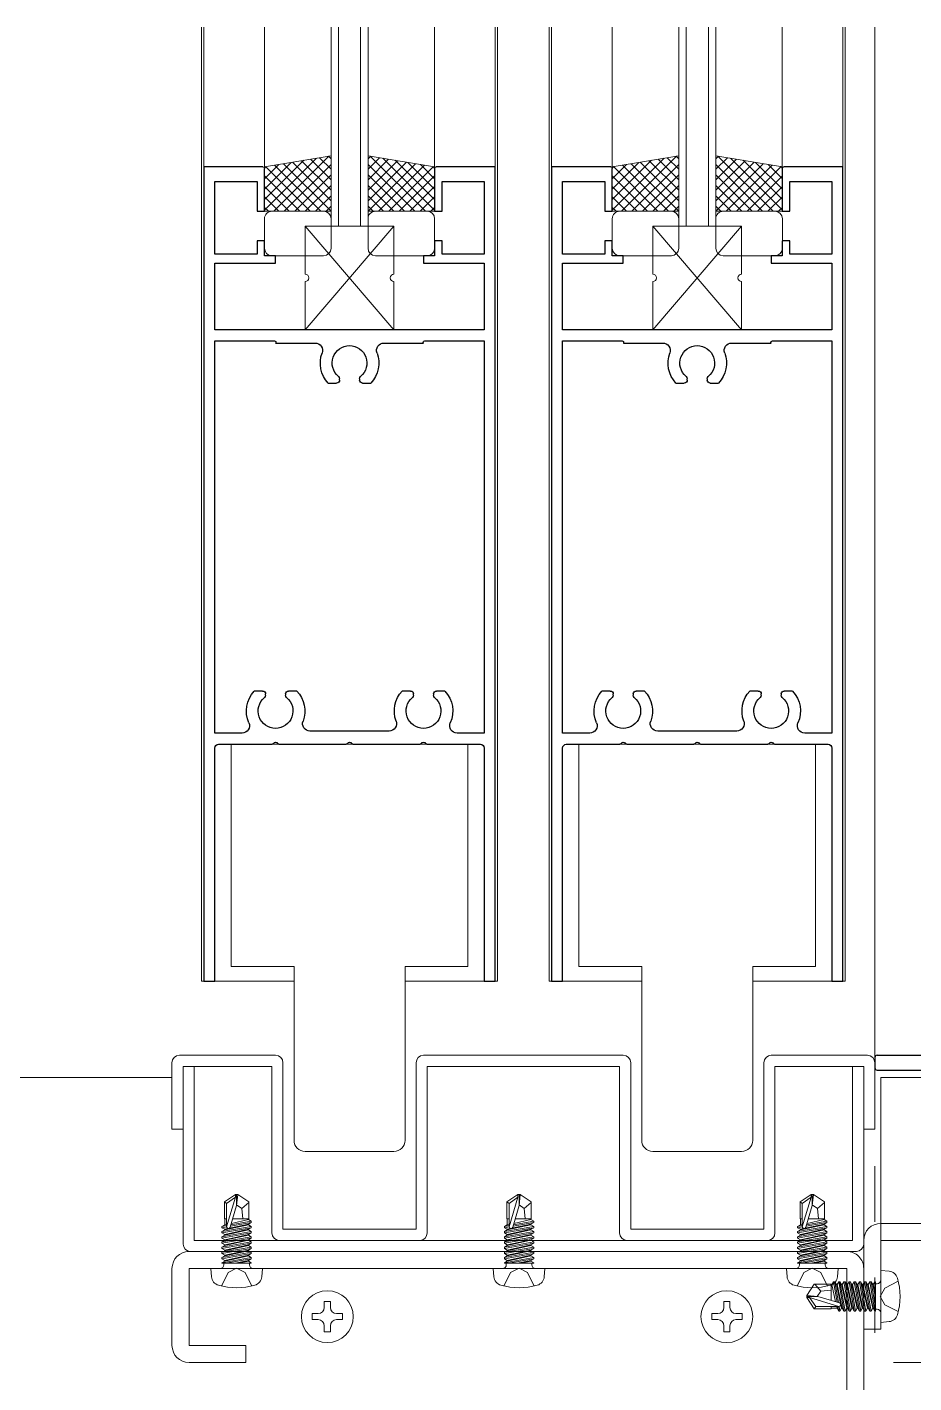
# Model space of a CAD drawing. Units: millimetres at full size, sheet at 1:50. Extents: x -17704 to 55037, y -1981 to 18549.
# Drawn here: x 2757 to 3236, y 1319 to 2052 of the extents above; entities that cross this region are included whole.
import ezdxf

# ---------------------------------------------------------------- set-up
doc = ezdxf.new("R2010")
doc.units = ezdxf.units.MM
doc.header["$LTSCALE"] = 50
doc.linetypes.add('USER4', pattern=[1.2, 0.6, -0.6])
doc.layers.add('0-0_0', color=7, linetype='Continuous')
doc.layers.add('F-0', color=7, linetype='Continuous', lineweight=18)

# ---------------------------------------------------------------- blocks, each defined once
blk = doc.blocks.new('2(2)')
at = {"layer": '0-0_0'}
for p, q in [((150.5, 862), (97.1, 862)), ((296.9, 862), (243.5, 862)), ((179.5, 808), (168.2, 808)), ((183.5, 813.8), (183.5, 812)), ((210.5, 812), (210.5, 813.8)), ((225.8, 808), (214.5, 808)), ((68.2, 392), (79.5, 392)), ((83.5, 388), (83.5, 386.2)), ((110.5, 386.2), (110.5, 388)), ((114.5, 392), (125.8, 392)), ((268.2, 392), (279.5, 392)), ((283.5, 388), (283.5, 386.2)), ((310.5, 386.2), (310.5, 388)), ((314.5, 392), (325.8, 392)), ((143.5, 338), (250.5, 338)), ((92.4, 320), (20, 320)), ((192.4, 320), (101.6, 320)), ((292.4, 320), (201.6, 320)), ((374, 320), (301.6, 320))]:
    blk.add_line(p, q, dxfattribs=at)
for points in [[(15, 315), (15, 0), (0, 0), (0, 1100), (80, 1100)], [(314, 1100), (394, 1100), (394, 0), (379, 0), (379, 315)], [(82, 1098), (82, 1040), (72, 1040), (72, 1080), (15, 1080), (15, 982), (72, 982), (72, 1000), (82, 1000), (82, 980), (97, 980), (97, 970), (15, 970), (15, 880), (379, 880), (379, 970), (297, 970), (297, 980), (312, 980), (312, 1000), (322, 1000), (322, 982)], [(322, 982), (379, 982), (379, 1080), (322, 1080), (322, 1040), (312, 1040), (312, 1098)], [(95.4, 865), (15, 865), (15, 335), (51.7, 335)], [(342.3, 335), (379, 335), (379, 865), (298.6, 865)]]:
    blk.add_lwpolyline(points, dxfattribs=at)
for centre, radius, start, end in [((80, 1098), 2, 360, 90), ((314, 1098), 2, 90, 180), ((95.4, 863), 2, 330, 90), ((150.5, 852), 10, 339.9137, 90), ((243.5, 852), 10, 90, 200.0863), ((298.6, 863), 2, 90, 210), ((197, 835), 39.5, 159.9137, 223.1212), ((197, 835), 23.5, 309.5212, 230.4788), ((197, 835), 39.5, 316.8788, 20.0862), ((179.5, 812), 4, 270, 0), ((179.5, 813.8), 4, 360, 50.4788), ((214.5, 813.8), 4, 129.5212, 180), ((214.5, 812), 4, 180, 270), ((97, 365), 39.5, 136.8788, 203.831), ((79.5, 388), 4, 360, 90), ((79.5, 386.2), 4, 309.5212, 360), ((114.5, 388), 4, 90, 180), ((114.5, 386.2), 4, 180, 230.4788), ((97, 365), 39.5, 339.9137, 43.1212), ((297, 365), 39.5, 136.8788, 200.0863), ((279.5, 388), 4, 0, 90), ((279.5, 386.2), 4, 309.5212, 360), ((314.5, 388), 4, 90, 180), ((314.5, 386.2), 4, 180, 230.4788), ((297, 365), 39.5, 336.169, 43.1212), ((97, 365), 23.5, 129.5212, 50.4788), ((297, 365), 23.5, 129.5212, 50.4788), ((51.7, 345), 10, 270, 23.831), ((143.5, 348), 10, 159.9137, 270), ((250.5, 348), 10, 270, 20.0862), ((342.3, 345), 10, 156.169, 270), ((20, 315), 5, 90, 180), ((92.4, 322), 2, 270, 336.4218), ((97, 320), 3, 23.5782, 156.4218), ((101.6, 322), 2, 203.5782, 270), ((192.4, 322), 2, 270, 336.4218), ((197, 320), 3, 23.5782, 156.4218), ((201.6, 322), 2, 203.5782, 270), ((292.4, 322), 2, 270, 336.4218), ((297, 320), 3, 23.5782, 156.4218), ((301.6, 322), 2, 203.5782, 270), ((374, 315), 5, 360, 90)]:
    blk.add_arc(centre, radius, start, end, dxfattribs=at)
blk = doc.blocks.new('K')
at = {"layer": '0-0_0'}
for p, q in [((3, 0), (147, 0)), ((0, -147), (0, -3)), ((150, -3), (150, -17)), ((20, -147), (20, -23)), ((147, -20), (23, -20)), ((3, -150), (17, -150))]:
    blk.add_line(p, q, dxfattribs=at)
for centre, start, end in [((3, -3), 90, 180), ((147, -3), 0, 90), ((147, -17), 270, 0), ((23, -23), 90, 180), ((3, -147), 180, 270), ((17, -147), 270, 0)]:
    blk.add_arc(centre, 3, start, end, dxfattribs=at)

msp = doc.modelspace()

# ---------------------------------------------------------------- linework, layer by layer
at = {"layer": 'F-0'}
for p, q in [((2851.12, 1536.13), (2851.12, 2051.63)), ((2852.32, 1974.93), (2852.32, 2051.63)), ((2885.12, 1976.13), (2885.12, 2051.63)), ((2921.12, 1944.13), (2921.12, 2051.63)), ((2925.12, 1944.13), (2925.12, 2051.63)), ((2937.12, 1944.13), (2937.12, 2051.63)), ((2941.12, 1944.13), (2941.12, 2051.63)), ((2977.12, 2051.63), (2977.12, 1976.13)), ((3009.92, 1974.93), (3009.92, 2051.63)), ((3011.12, 1536.13), (3011.12, 2051.63)), ((3039.1, 1536.13), (3039.1, 2051.63)), ((3040.3, 2051.63), (3040.3, 1974.93)), ((3073.1, 1976.13), (3073.1, 2051.63)), ((3109.12, 1944.13), (3109.12, 2051.63)), ((3113.12, 1944.13), (3113.12, 2051.63)), ((3125.12, 1944.13), (3125.12, 2051.63)), ((3129.12, 1944.13), (3129.12, 2051.63)), ((3165.1, 2051.63), (3165.1, 1976.13)), ((3197.9, 2051.63), (3197.9, 2016.6)), ((3197.9, 2051.63), (3197.9, 1974.93)), ((3199.1, 1536.13), (3199.1, 2051.63)), ((3199.1, 2016.6), (3199.1, 2051.63)), ((3215.12, 1496.13), (3215.12, 2051.63)), ((2885.12, 1976.13), (2921.12, 1982.13)), ((2885.12, 1952.76), (2913.17, 1980.8)), ((2885.12, 1958.41), (2906.38, 1979.67)), ((2885.12, 1964.07), (2899.59, 1978.54)), ((2890.15, 1952.13), (2919.96, 1981.93)), ((2921.12, 1952.19), (2895.46, 1977.85)), ((2921.12, 1957.84), (2900.31, 1978.66)), ((2921.12, 1963.5), (2905.15, 1979.47)), ((2921.12, 1969.16), (2910, 1980.28)), ((2921.12, 1974.81), (2914.85, 1981.08)), ((2921.12, 1980.47), (2919.7, 1981.89)), ((2977.12, 1976.13), (2941.12, 1982.13)), ((2941.12, 1980.47), (2942.54, 1981.89)), ((2941.12, 1974.81), (2947.39, 1981.08)), ((2941.12, 1969.16), (2952.24, 1980.28)), ((2941.12, 1963.5), (2957.09, 1979.47)), ((2941.12, 1957.84), (2961.94, 1978.66)), ((2941.12, 1952.19), (2966.79, 1977.85)), ((2972.09, 1952.13), (2942.29, 1981.93)), ((2977.12, 1952.76), (2949.07, 1980.8)), ((2977.12, 1958.41), (2955.86, 1979.67)), ((2977.12, 1964.07), (2962.65, 1978.54)), ((3073.12, 1976.13), (3109.12, 1982.13)), ((3073.12, 1952.76), (3101.17, 1980.8)), ((3073.12, 1958.41), (3094.38, 1979.67)), ((3073.12, 1964.07), (3087.59, 1978.54)), ((3078.15, 1952.13), (3107.96, 1981.93)), ((3109.12, 1952.19), (3083.46, 1977.85)), ((3109.12, 1957.84), (3088.31, 1978.66)), ((3109.12, 1963.5), (3093.15, 1979.47)), ((3109.12, 1969.16), (3098, 1980.28)), ((3109.12, 1974.81), (3102.85, 1981.08)), ((3109.12, 1980.47), (3107.7, 1981.89)), ((3165.12, 1976.13), (3129.12, 1982.13)), ((3129.12, 1980.47), (3130.54, 1981.89)), ((3129.12, 1974.81), (3135.39, 1981.08)), ((3129.12, 1969.16), (3140.24, 1980.28)), ((3129.12, 1963.5), (3145.09, 1979.47)), ((3129.12, 1957.84), (3149.94, 1978.66)), ((3129.12, 1952.19), (3154.79, 1977.85)), ((3160.09, 1952.13), (3130.29, 1981.93)), ((3165.12, 1952.76), (3137.07, 1980.8)), ((3165.12, 1958.41), (3143.86, 1979.67)), ((3165.12, 1964.07), (3150.65, 1978.54)), ((2885.12, 1969.73), (2892.8, 1977.41)), ((2885.12, 1975.38), (2886.02, 1976.28)), ((2904.21, 1952.13), (2885.12, 1971.22)), ((2909.87, 1952.13), (2885.76, 1976.24)), ((2915.52, 1952.13), (2890.61, 1977.04)), ((2895.81, 1952.13), (2921.12, 1977.44)), ((2901.46, 1952.13), (2921.12, 1971.79)), ((2966.43, 1952.13), (2941.12, 1977.44)), ((2960.78, 1952.13), (2941.12, 1971.79)), ((2946.72, 1952.13), (2971.63, 1977.04)), ((2952.38, 1952.13), (2976.48, 1976.24)), ((2958.03, 1952.13), (2977.12, 1971.22)), ((2977.12, 1969.73), (2969.44, 1977.41)), ((2977.12, 1975.38), (2976.23, 1976.28)), ((3073.12, 1969.73), (3080.8, 1977.41)), ((3073.12, 1975.38), (3074.02, 1976.28)), ((3092.21, 1952.13), (3073.12, 1971.22)), ((3097.87, 1952.13), (3073.76, 1976.24)), ((3103.52, 1952.13), (3078.61, 1977.04)), ((3083.81, 1952.13), (3109.12, 1977.44)), ((3089.46, 1952.13), (3109.12, 1971.79)), ((3154.43, 1952.13), (3129.12, 1977.44)), ((3148.78, 1952.13), (3129.12, 1971.79)), ((3134.72, 1952.13), (3159.63, 1977.04)), ((3140.38, 1952.13), (3164.48, 1976.24)), ((3146.03, 1952.13), (3165.12, 1971.22)), ((3165.12, 1969.73), (3157.44, 1977.41)), ((3165.12, 1975.38), (3164.23, 1976.28)), ((2898.55, 1952.13), (2885.12, 1965.56)), ((2907.12, 1952.13), (2921.12, 1966.13)), ((2955.12, 1952.13), (2941.12, 1966.13)), ((2963.69, 1952.13), (2977.12, 1965.56)), ((3086.55, 1952.13), (3073.12, 1965.56)), ((3095.12, 1952.13), (3109.12, 1966.13)), ((3143.12, 1952.13), (3129.12, 1966.13)), ((3151.69, 1952.13), (3165.12, 1965.56)), ((2892.9, 1952.13), (2885.12, 1959.9)), ((2912.78, 1952.13), (2921.12, 1960.47)), ((2949.46, 1952.13), (2941.12, 1960.47)), ((2969.35, 1952.13), (2977.12, 1959.9)), ((3080.9, 1952.13), (3073.12, 1959.9)), ((3100.78, 1952.13), (3109.12, 1960.47)), ((3137.46, 1952.13), (3129.12, 1960.47)), ((3157.35, 1952.13), (3165.12, 1959.9)), ((2887.24, 1952.13), (2885.12, 1954.25)), ((2889.12, 1952.13), (2917.12, 1952.13)), ((2918.43, 1952.13), (2921.12, 1954.81)), ((2943.81, 1952.13), (2941.12, 1954.81)), ((2973.12, 1952.13), (2945.12, 1952.13)), ((2975, 1952.13), (2977.12, 1954.25)), ((3075.24, 1952.13), (3073.12, 1954.25)), ((3077.12, 1952.13), (3105.12, 1952.13)), ((3106.43, 1952.13), (3109.12, 1954.81)), ((3131.81, 1952.13), (3129.12, 1954.81)), ((3161.12, 1952.13), (3133.12, 1952.13)), ((3163, 1952.13), (3165.12, 1954.25)), ((2885.12, 1932.13), (2885.12, 1948.13)), ((2907.12, 1944.13), (2955.12, 1888.13)), ((2955.12, 1944.13), (2907.12, 1888.13)), ((2921.12, 1948.13), (2921.12, 1932.13)), ((2921.12, 1944.13), (2941.12, 1944.13)), ((2941.12, 1948.13), (2941.12, 1932.13)), ((2977.12, 1932.13), (2977.12, 1948.13)), ((3073.12, 1932.13), (3073.12, 1948.13)), ((3095.1, 1944.13), (3143.1, 1888.13)), ((3143.1, 1944.13), (3095.1, 1888.13)), ((3109.12, 1948.13), (3109.12, 1932.13)), ((3109.12, 1944.13), (3129.12, 1944.13)), ((3129.12, 1948.13), (3129.12, 1932.13)), ((3165.12, 1932.13), (3165.12, 1948.13)), ((2917.12, 1928.13), (2889.12, 1928.13)), ((2945.12, 1928.13), (2973.12, 1928.13)), ((3105.12, 1928.13), (3077.12, 1928.13)), ((3133.12, 1928.13), (3161.12, 1928.13)), ((2955.12, 1914.13), (2955.12, 1888.13)), ((3143.1, 1914.13), (3143.1, 1888.13)), ((2867.12, 1544.13), (2867.12, 1664.13)), ((3055.1, 1544.13), (3055.1, 1664.13)), ((2961.12, 1450.13), (2961.12, 1544.13)), ((2961.12, 1544.13), (2995.12, 1544.13)), ((3149.1, 1450.13), (3149.1, 1544.13)), ((3149.1, 1544.13), (3183.1, 1544.13)), ((2901.12, 1536.13), (2851.12, 1536.13)), ((3011.12, 1536.13), (2961.12, 1536.13)), ((3089.1, 1536.13), (3039.1, 1536.13)), ((3199.1, 1536.13), (3149.1, 1536.13)), ((2891.12, 1496.13), (2839.12, 1496.13)), ((3079.12, 1496.13), (2971.12, 1496.13)), ((3211.12, 1496.13), (3159.12, 1496.13)), ((-296.65, 1484.13), (2835.12, 1484.13)), ((2955.12, 1444.13), (2907.12, 1444.13)), ((3143.1, 1444.13), (3095.1, 1444.13)), ((2863.47, 1416.88), (2869.47, 1420.93)), ((2864.67, 1416.11), (2869.47, 1419.48)), ((2870.07, 1414.9), (2866.63, 1403.3)), ((2869.47, 1420.93), (2870.67, 1420.93)), ((2869.47, 1419.48), (2869.47, 1420.93)), ((2870.07, 1414.9), (2870.07, 1420.93)), ((2870.07, 1414.9), (2870.67, 1420.93)), ((2876.67, 1416.88), (2870.67, 1420.93)), ((2872.87, 1413.33), (2876.67, 1416.58)), ((2876.67, 1407.73), (2876.67, 1416.88)), ((3016.18, 1416.88), (3022.18, 1420.93)), ((3017.38, 1416.11), (3022.18, 1419.48)), ((3022.78, 1414.9), (3019.34, 1403.3)), ((3022.18, 1420.93), (3023.38, 1420.93)), ((3022.18, 1419.48), (3022.18, 1420.93)), ((3022.78, 1414.9), (3022.78, 1420.93)), ((3022.78, 1414.9), (3023.38, 1420.93)), ((3029.38, 1416.88), (3023.38, 1420.93)), ((3025.58, 1413.33), (3029.38, 1416.58)), ((3029.38, 1407.73), (3029.38, 1416.88)), ((3174.68, 1416.88), (3180.68, 1420.93)), ((3175.88, 1416.11), (3180.68, 1419.48)), ((3181.28, 1414.9), (3177.84, 1403.3)), ((3180.68, 1420.93), (3181.88, 1420.93)), ((3180.68, 1419.48), (3180.68, 1420.93)), ((3181.28, 1414.9), (3181.28, 1420.93)), ((3181.28, 1414.9), (3181.88, 1420.93)), ((3187.88, 1416.88), (3181.88, 1420.93)), ((3184.08, 1413.33), (3187.88, 1416.58)), ((3187.88, 1407.73), (3187.88, 1416.88)), ((2863.47, 1407.73), (2864.67, 1407.73)), ((2863.67, 1407.73), (2863.67, 1404.55)), ((2877.99, 1406.48), (2867, 1404.53)), ((2867.23, 1405.33), (2876.47, 1407.35)), ((2867.94, 1407.73), (2876.67, 1407.73)), ((2876.47, 1407.7), (2876.47, 1407.35)), ((2877.99, 1406.48), (2876.47, 1407.35)), ((2877.99, 1405.78), (2877.99, 1406.48)), ((3016.18, 1407.73), (3017.38, 1407.73)), ((3016.38, 1407.73), (3016.38, 1404.55)), ((3030.69, 1406.48), (3019.7, 1404.53)), ((3019.94, 1405.33), (3029.18, 1407.35)), ((3020.65, 1407.73), (3029.38, 1407.73)), ((3029.18, 1407.7), (3029.18, 1407.35)), ((3030.69, 1406.48), (3029.18, 1407.35)), ((3030.69, 1405.78), (3030.69, 1406.48)), ((3174.68, 1407.73), (3175.88, 1407.73)), ((3174.88, 1407.73), (3174.88, 1404.55)), ((3189.2, 1406.48), (3178.21, 1404.53)), ((3178.45, 1405.33), (3187.68, 1407.35)), ((3179.16, 1407.73), (3187.88, 1407.73)), ((3187.68, 1407.7), (3187.68, 1407.35)), ((3189.2, 1406.48), (3187.68, 1407.35)), ((3189.2, 1405.78), (3189.2, 1406.48)), ((2864.67, 1404.12), (2862.15, 1403.68)), ((2877.99, 1403.68), (2862.15, 1400.88)), ((2862.15, 1402.98), (2862.15, 1403.68)), ((2862.15, 1402.98), (2864.68, 1403.43)), ((2862.15, 1402.98), (2863.67, 1402.1)), ((2862.15, 1400.18), (2877.99, 1402.98)), ((2862.15, 1400.88), (2863.67, 1401.75)), ((2877.99, 1400.88), (2862.15, 1398.08)), ((2862.15, 1400.18), (2862.15, 1400.88)), ((2862.15, 1400.18), (2863.67, 1399.3)), ((2862.15, 1397.38), (2877.99, 1400.18)), ((2876.47, 1404.9), (2863.67, 1402.1)), ((2863.67, 1401.75), (2876.47, 1404.55)), ((2876.47, 1402.1), (2863.67, 1399.3)), ((2863.67, 1402.1), (2863.67, 1401.75)), ((2863.67, 1398.95), (2876.47, 1401.75)), ((2876.47, 1399.3), (2863.67, 1396.5)), ((2863.67, 1399.3), (2863.67, 1398.95)), ((2866.78, 1403.8), (2877.99, 1405.78)), ((2877.99, 1405.78), (2876.47, 1404.9)), ((2876.47, 1404.9), (2876.47, 1404.55)), ((2877.99, 1403.68), (2876.47, 1404.55)), ((2877.99, 1402.98), (2876.47, 1402.1)), ((2876.47, 1402.1), (2876.47, 1401.75)), ((2877.99, 1400.88), (2876.47, 1401.75)), ((2877.99, 1400.18), (2876.47, 1399.3)), ((2876.47, 1399.3), (2876.47, 1398.95)), ((2877.99, 1402.98), (2877.99, 1403.68)), ((2877.99, 1400.18), (2877.99, 1400.88)), ((3017.38, 1404.12), (3014.86, 1403.68)), ((3030.69, 1403.68), (3014.86, 1400.88)), ((3014.86, 1402.98), (3014.86, 1403.68)), ((3014.86, 1402.98), (3017.38, 1403.43)), ((3014.86, 1402.98), (3016.38, 1402.1)), ((3014.86, 1400.18), (3030.69, 1402.98)), ((3014.86, 1400.88), (3016.38, 1401.75)), ((3030.69, 1400.88), (3014.86, 1398.08)), ((3014.86, 1400.18), (3014.86, 1400.88)), ((3014.86, 1400.18), (3016.38, 1399.3)), ((3014.86, 1397.38), (3030.69, 1400.18)), ((3029.18, 1404.9), (3016.38, 1402.1)), ((3016.38, 1401.75), (3029.18, 1404.55)), ((3029.18, 1402.1), (3016.38, 1399.3)), ((3016.38, 1402.1), (3016.38, 1401.75)), ((3016.38, 1398.95), (3029.18, 1401.75)), ((3029.18, 1399.3), (3016.38, 1396.5)), ((3016.38, 1399.3), (3016.38, 1398.95)), ((3019.49, 1403.8), (3030.69, 1405.78)), ((3030.69, 1405.78), (3029.18, 1404.9)), ((3029.18, 1404.9), (3029.18, 1404.55)), ((3030.69, 1403.68), (3029.18, 1404.55)), ((3030.69, 1402.98), (3029.18, 1402.1)), ((3029.18, 1402.1), (3029.18, 1401.75)), ((3030.69, 1400.88), (3029.18, 1401.75)), ((3030.69, 1400.18), (3029.18, 1399.3)), ((3029.18, 1399.3), (3029.18, 1398.95)), ((3030.69, 1402.98), (3030.69, 1403.68)), ((3030.69, 1400.18), (3030.69, 1400.88)), ((3175.88, 1404.12), (3173.37, 1403.68)), ((3189.2, 1403.68), (3173.37, 1400.88)), ((3173.37, 1402.98), (3173.37, 1403.68)), ((3173.37, 1402.98), (3175.89, 1403.43)), ((3173.37, 1402.98), (3174.88, 1402.1)), ((3173.37, 1400.18), (3189.2, 1402.98)), ((3173.37, 1400.88), (3174.88, 1401.75)), ((3189.2, 1400.88), (3173.37, 1398.08)), ((3173.37, 1400.18), (3173.37, 1400.88)), ((3173.37, 1400.18), (3174.88, 1399.3)), ((3173.37, 1397.38), (3189.2, 1400.18)), ((3187.68, 1404.9), (3174.88, 1402.1)), ((3174.88, 1401.75), (3187.68, 1404.55)), ((3187.68, 1402.1), (3174.88, 1399.3)), ((3174.88, 1402.1), (3174.88, 1401.75)), ((3174.88, 1398.95), (3187.68, 1401.75)), ((3187.68, 1399.3), (3174.88, 1396.5)), ((3174.88, 1399.3), (3174.88, 1398.95)), ((3177.99, 1403.8), (3189.2, 1405.78)), ((3189.2, 1405.78), (3187.68, 1404.9)), ((3187.68, 1404.9), (3187.68, 1404.55)), ((3189.2, 1403.68), (3187.68, 1404.55)), ((3189.2, 1402.98), (3187.68, 1402.1)), ((3187.68, 1402.1), (3187.68, 1401.75)), ((3189.2, 1400.88), (3187.68, 1401.75)), ((3189.2, 1400.18), (3187.68, 1399.3)), ((3187.68, 1399.3), (3187.68, 1398.95)), ((3189.2, 1402.98), (3189.2, 1403.68)), ((3189.2, 1400.18), (3189.2, 1400.88)), ((2862.15, 1398.08), (2863.67, 1398.95)), ((2877.99, 1398.08), (2862.15, 1395.28)), ((2862.15, 1397.38), (2862.15, 1398.08)), ((2862.15, 1397.38), (2863.67, 1396.5)), ((2862.15, 1394.58), (2877.99, 1397.38)), ((2862.15, 1395.28), (2863.67, 1396.15)), ((2877.99, 1395.28), (2862.15, 1392.48)), ((2862.15, 1394.58), (2862.15, 1395.28)), ((2862.15, 1394.58), (2863.67, 1393.7)), ((2862.15, 1391.78), (2877.99, 1394.58)), ((2862.15, 1392.48), (2863.67, 1393.35)), ((2862.15, 1391.78), (2862.15, 1392.48)), ((2862.15, 1391.78), (2863.67, 1390.9)), ((2863.67, 1396.15), (2876.47, 1398.95)), ((2876.47, 1396.5), (2863.67, 1393.7)), ((2863.67, 1396.5), (2863.67, 1396.15)), ((2863.67, 1393.35), (2876.47, 1396.15)), ((2876.47, 1393.7), (2863.67, 1390.9)), ((2863.67, 1393.7), (2863.67, 1393.35)), ((2877.99, 1398.08), (2876.47, 1398.95)), ((2877.99, 1397.38), (2876.47, 1396.5)), ((2876.47, 1396.5), (2876.47, 1396.15)), ((2877.99, 1395.28), (2876.47, 1396.15)), ((2877.99, 1394.58), (2876.47, 1393.7)), ((2876.47, 1393.7), (2876.47, 1393.35)), ((2877.99, 1392.48), (2876.47, 1393.35)), ((2877.99, 1397.38), (2877.99, 1398.08)), ((2877.99, 1394.58), (2877.99, 1395.28)), ((2893.12, 1396.13), (2969.12, 1396.13)), ((3014.86, 1398.08), (3016.38, 1398.95)), ((3030.69, 1398.08), (3014.86, 1395.28)), ((3014.86, 1397.38), (3014.86, 1398.08)), ((3014.86, 1397.38), (3016.38, 1396.5)), ((3014.86, 1394.58), (3030.69, 1397.38)), ((3014.86, 1395.28), (3016.38, 1396.15)), ((3030.69, 1395.28), (3014.86, 1392.48)), ((3014.86, 1394.58), (3014.86, 1395.28)), ((3014.86, 1394.58), (3016.38, 1393.7)), ((3014.86, 1391.78), (3030.69, 1394.58)), ((3014.86, 1392.48), (3016.38, 1393.35)), ((3014.86, 1391.78), (3014.86, 1392.48)), ((3014.86, 1391.78), (3016.38, 1390.9)), ((3016.38, 1396.15), (3029.18, 1398.95)), ((3029.18, 1396.5), (3016.38, 1393.7)), ((3016.38, 1396.5), (3016.38, 1396.15)), ((3016.38, 1393.35), (3029.18, 1396.15)), ((3029.18, 1393.7), (3016.38, 1390.9)), ((3016.38, 1393.7), (3016.38, 1393.35)), ((3030.69, 1398.08), (3029.18, 1398.95)), ((3030.69, 1397.38), (3029.18, 1396.5)), ((3029.18, 1396.5), (3029.18, 1396.15)), ((3030.69, 1395.28), (3029.18, 1396.15)), ((3030.69, 1394.58), (3029.18, 1393.7)), ((3029.18, 1393.7), (3029.18, 1393.35)), ((3030.69, 1392.48), (3029.18, 1393.35)), ((3030.69, 1397.38), (3030.69, 1398.08)), ((3030.69, 1394.58), (3030.69, 1395.28)), ((3081.12, 1396.13), (3157.12, 1396.13)), ((3173.37, 1398.08), (3174.88, 1398.95)), ((3189.2, 1398.08), (3173.37, 1395.28)), ((3173.37, 1397.38), (3173.37, 1398.08)), ((3173.37, 1397.38), (3174.88, 1396.5)), ((3173.37, 1394.58), (3189.2, 1397.38)), ((3173.37, 1395.28), (3174.88, 1396.15)), ((3189.2, 1395.28), (3173.37, 1392.48)), ((3173.37, 1394.58), (3173.37, 1395.28)), ((3173.37, 1394.58), (3174.88, 1393.7)), ((3173.37, 1391.78), (3189.2, 1394.58)), ((3173.37, 1392.48), (3174.88, 1393.35)), ((3173.37, 1391.78), (3173.37, 1392.48)), ((3173.37, 1391.78), (3174.88, 1390.9)), ((3174.88, 1396.15), (3187.68, 1398.95)), ((3187.68, 1396.5), (3174.88, 1393.7)), ((3174.88, 1396.5), (3174.88, 1396.15)), ((3174.88, 1393.35), (3187.68, 1396.15)), ((3187.68, 1393.7), (3174.88, 1390.9)), ((3174.88, 1393.7), (3174.88, 1393.35)), ((3189.2, 1398.08), (3187.68, 1398.95)), ((3189.2, 1397.38), (3187.68, 1396.5)), ((3187.68, 1396.5), (3187.68, 1396.15)), ((3189.2, 1395.28), (3187.68, 1396.15)), ((3189.2, 1394.58), (3187.68, 1393.7)), ((3187.68, 1393.7), (3187.68, 1393.35)), ((3189.2, 1392.48), (3187.68, 1393.35)), ((3189.2, 1397.38), (3189.2, 1398.08)), ((3189.2, 1394.58), (3189.2, 1395.28)), ((3209.12, 1348.13), (3209.12, 1396.13)), ((3199.92, 1390.13), (2844.32, 1390.13)), ((3205.12, 1390.13), (2845.12, 1390.13)), ((2877.99, 1389.68), (2862.15, 1386.88)), ((2862.15, 1388.98), (2863.67, 1388.1)), ((2862.15, 1386.88), (2863.67, 1387.75)), ((2862.15, 1386.18), (2862.15, 1386.88)), ((2877.99, 1386.88), (2862.15, 1384.08)), ((2862.15, 1386.18), (2863.67, 1385.3)), ((2862.15, 1384.08), (2863.67, 1384.95)), ((2863.67, 1390.9), (2863.67, 1390.55)), ((2863.67, 1387.75), (2876.47, 1390.55)), ((2876.47, 1388.1), (2863.67, 1385.3)), ((2863.67, 1388.1), (2863.67, 1387.75)), ((2863.67, 1384.95), (2876.47, 1387.75)), ((2863.67, 1385.3), (2863.67, 1384.95)), ((2870.87, 1383.73), (2876.47, 1384.95)), ((2876.47, 1390.9), (2876.47, 1390.55)), ((2877.99, 1389.68), (2876.47, 1390.55)), ((2876.47, 1388.1), (2876.47, 1387.75)), ((2877.99, 1386.88), (2876.47, 1387.75)), ((2876.47, 1385.3), (2876.47, 1384.95)), ((2877.99, 1384.08), (2876.47, 1384.95)), ((2877.99, 1388.98), (2877.99, 1389.68)), ((3030.69, 1389.68), (3014.86, 1386.88)), ((3014.86, 1388.98), (3016.38, 1388.1)), ((3014.86, 1386.88), (3016.38, 1387.75)), ((3014.86, 1386.18), (3014.86, 1386.88)), ((3030.69, 1386.88), (3014.86, 1384.08)), ((3014.86, 1386.18), (3016.38, 1385.3)), ((3014.86, 1384.08), (3016.38, 1384.95)), ((3016.38, 1390.9), (3016.38, 1390.55)), ((3016.38, 1387.75), (3029.18, 1390.55)), ((3029.18, 1388.1), (3016.38, 1385.3)), ((3016.38, 1388.1), (3016.38, 1387.75)), ((3016.38, 1384.95), (3029.18, 1387.75)), ((3016.38, 1385.3), (3016.38, 1384.95)), ((3023.58, 1383.73), (3029.18, 1384.95)), ((3029.18, 1390.9), (3029.18, 1390.55)), ((3030.69, 1389.68), (3029.18, 1390.55)), ((3029.18, 1388.1), (3029.18, 1387.75)), ((3030.69, 1386.88), (3029.18, 1387.75)), ((3029.18, 1385.3), (3029.18, 1384.95)), ((3030.69, 1384.08), (3029.18, 1384.95)), ((3030.69, 1388.98), (3030.69, 1389.68)), ((3189.2, 1389.68), (3173.37, 1386.88)), ((3173.37, 1388.98), (3174.88, 1388.1)), ((3173.37, 1386.88), (3174.88, 1387.75)), ((3173.37, 1386.18), (3173.37, 1386.88)), ((3189.2, 1386.88), (3173.37, 1384.08)), ((3173.37, 1386.18), (3174.88, 1385.3)), ((3173.37, 1384.08), (3174.88, 1384.95)), ((3174.88, 1390.9), (3174.88, 1390.55)), ((3174.88, 1387.75), (3187.68, 1390.55)), ((3187.68, 1388.1), (3174.88, 1385.3)), ((3174.88, 1388.1), (3174.88, 1387.75)), ((3174.88, 1384.95), (3187.68, 1387.75)), ((3174.88, 1385.3), (3174.88, 1384.95)), ((3182.08, 1383.73), (3187.68, 1384.95)), ((3187.68, 1390.9), (3187.68, 1390.55)), ((3189.2, 1389.68), (3187.68, 1390.55)), ((3187.68, 1388.1), (3187.68, 1387.75)), ((3189.2, 1386.88), (3187.68, 1387.75)), ((3187.68, 1385.3), (3187.68, 1384.95)), ((3189.2, 1384.08), (3187.68, 1384.95)), ((3189.2, 1388.98), (3189.2, 1389.68)), ((2835.12, 1380.93), (2835.12, 1339.33)), ((2856.07, 1380.93), (2856.46, 1376.45)), ((2856.07, 1380.93), (2884.07, 1380.93)), ((2862.15, 1383.73), (2862.15, 1384.08)), ((2862.15, 1383.73), (2877.99, 1383.73)), ((2863.15, 1382.93), (2863.15, 1383.73)), ((2876.99, 1382.93), (2876.99, 1383.73)), ((2884.07, 1380.93), (2883.68, 1376.45)), ((3008.78, 1380.93), (3009.17, 1376.45)), ((3008.78, 1380.93), (3036.78, 1380.93)), ((3014.86, 1383.73), (3014.86, 1384.08)), ((3014.86, 1383.73), (3030.69, 1383.73)), ((3015.86, 1382.93), (3015.86, 1383.73)), ((3029.7, 1382.93), (3029.7, 1383.73)), ((3036.78, 1380.93), (3036.39, 1376.45)), ((3167.28, 1380.93), (3167.67, 1376.45)), ((3167.28, 1380.93), (3195.28, 1380.93)), ((3173.37, 1383.73), (3173.37, 1384.08)), ((3173.37, 1383.73), (3189.2, 1383.73)), ((3174.36, 1382.93), (3174.36, 1383.73)), ((3188.2, 1382.93), (3188.2, 1383.73)), ((3195.28, 1380.93), (3194.89, 1376.45)), ((3209.12, 1245.33), (3209.12, 1380.93)), ((3218.32, 1379.81), (3222.8, 1379.42)), ((3218.32, 1351.81), (3218.32, 1379.81)), ((3182.37, 1372.41), (3178.32, 1366.41)), ((3191.52, 1372.41), (3182.37, 1372.41)), ((3185.92, 1368.61), (3182.67, 1372.41)), ((3191.52, 1363.69), (3191.52, 1372.41)), ((3191.55, 1372.21), (3191.9, 1372.21)), ((3192.77, 1373.73), (3191.9, 1372.21)), ((3193.92, 1362.98), (3191.9, 1372.21)), ((3193.47, 1373.73), (3192.77, 1373.73)), ((3192.77, 1373.73), (3194.72, 1362.74)), ((3193.47, 1373.73), (3194.35, 1372.21)), ((3195.45, 1362.52), (3193.47, 1373.73)), ((3194.35, 1372.21), (3194.7, 1372.21)), ((3194.35, 1372.21), (3197.15, 1359.41)), ((3195.57, 1373.73), (3194.7, 1372.21)), ((3197.5, 1359.41), (3194.7, 1372.21)), ((3196.27, 1373.73), (3195.57, 1373.73)), ((3195.57, 1373.73), (3198.37, 1357.9)), ((3196.27, 1373.73), (3197.15, 1372.21)), ((3199.07, 1357.9), (3196.27, 1373.73)), ((3197.15, 1372.21), (3197.5, 1372.21)), ((3197.15, 1372.21), (3199.95, 1359.41)), ((3198.37, 1373.73), (3197.5, 1372.21)), ((3200.3, 1359.41), (3197.5, 1372.21)), ((3199.07, 1373.73), (3198.37, 1373.73)), ((3198.37, 1373.73), (3201.17, 1357.9)), ((3199.07, 1373.73), (3199.95, 1372.21)), ((3201.87, 1357.9), (3199.07, 1373.73)), ((3199.95, 1372.21), (3200.3, 1372.21)), ((3199.95, 1372.21), (3202.75, 1359.41)), ((3201.17, 1373.73), (3200.3, 1372.21)), ((3203.1, 1359.41), (3200.3, 1372.21)), ((3201.87, 1373.73), (3201.17, 1373.73)), ((3201.17, 1373.73), (3203.97, 1357.9)), ((3201.87, 1373.73), (3202.75, 1372.21)), ((3204.67, 1357.9), (3201.87, 1373.73)), ((3202.75, 1372.21), (3203.1, 1372.21)), ((3202.75, 1372.21), (3205.55, 1359.41)), ((3203.97, 1373.73), (3203.1, 1372.21)), ((3205.9, 1359.41), (3203.1, 1372.21)), ((3204.67, 1373.73), (3203.97, 1373.73)), ((3203.97, 1373.73), (3206.77, 1357.9)), ((3204.67, 1373.73), (3205.55, 1372.21)), ((3207.47, 1357.9), (3204.67, 1373.73)), ((3205.55, 1372.21), (3205.9, 1372.21)), ((3205.55, 1372.21), (3208.35, 1359.41)), ((3206.77, 1373.73), (3205.9, 1372.21)), ((3208.35, 1372.21), (3208.7, 1372.21)), ((3209.57, 1373.73), (3208.7, 1372.21)), ((3211.5, 1359.41), (3208.7, 1372.21)), ((3209.57, 1373.73), (3212.37, 1357.9)), ((3210.27, 1373.73), (3209.57, 1373.73)), ((3211.15, 1372.21), (3213.95, 1359.41)), ((3211.15, 1372.21), (3211.5, 1372.21)), ((3212.37, 1373.73), (3211.5, 1372.21)), ((3214.3, 1359.41), (3211.5, 1372.21)), ((3212.37, 1373.73), (3215.17, 1357.9)), ((3213.95, 1372.21), (3214.3, 1372.21)), ((3215.17, 1373.73), (3214.3, 1372.21)), ((3215.52, 1366.62), (3214.3, 1372.21)), ((3215.52, 1357.9), (3215.52, 1373.73)), ((3216.32, 1372.73), (3215.52, 1372.73)), ((3184.35, 1365.81), (3178.32, 1366.41)), ((3178.32, 1365.21), (3178.32, 1366.41)), ((3184.35, 1365.81), (3178.32, 1365.81)), ((3182.37, 1359.21), (3178.32, 1365.21)), ((3179.77, 1365.21), (3178.32, 1365.21)), ((3183.14, 1360.41), (3179.77, 1365.21)), ((3184.35, 1365.81), (3195.95, 1362.38)), ((3191.52, 1359.21), (3191.52, 1360.41)), ((3191.52, 1359.41), (3194.7, 1359.41)), ((3195.13, 1360.41), (3195.57, 1357.9)), ((3196.27, 1357.9), (3195.57, 1357.9)), ((3196.27, 1357.9), (3195.82, 1360.42)), ((3196.27, 1357.9), (3197.15, 1359.41)), ((3197.15, 1359.41), (3197.5, 1359.41)), ((3198.37, 1357.9), (3197.5, 1359.41)), ((3199.07, 1357.9), (3198.37, 1357.9)), ((3199.07, 1357.9), (3199.95, 1359.41)), ((3199.95, 1359.41), (3200.3, 1359.41)), ((3201.17, 1357.9), (3200.3, 1359.41)), ((3201.87, 1357.9), (3201.17, 1357.9)), ((3201.87, 1357.9), (3202.75, 1359.41)), ((3202.75, 1359.41), (3203.1, 1359.41)), ((3203.97, 1357.9), (3203.1, 1359.41)), ((3204.67, 1357.9), (3203.97, 1357.9)), ((3204.67, 1357.9), (3205.55, 1359.41)), ((3205.55, 1359.41), (3205.9, 1359.41)), ((3206.77, 1357.9), (3205.9, 1359.41)), ((3207.47, 1357.9), (3206.77, 1357.9)), ((3207.47, 1357.9), (3208.35, 1359.41)), ((3208.35, 1359.41), (3208.7, 1359.41)), ((3210.27, 1357.9), (3211.15, 1359.41)), ((3211.15, 1359.41), (3211.5, 1359.41)), ((3212.37, 1357.9), (3211.5, 1359.41)), ((3213.07, 1357.9), (3212.37, 1357.9)), ((3213.07, 1357.9), (3213.95, 1359.41)), ((3213.95, 1359.41), (3214.3, 1359.41)), ((3215.17, 1357.9), (3214.3, 1359.41)), ((3215.52, 1357.9), (3215.17, 1357.9)), ((3216.32, 1358.89), (3215.52, 1358.89)), ((2924.04, 1353.29), (2927.32, 1353.29)), ((3130.2, 1353.29), (3126.92, 1353.29)), ((3218.32, 1351.81), (3222.8, 1352.21))]:
    msp.add_line(p, q, dxfattribs=at)
at = {"layer": 'F-0', "linetype": 'USER4'}
for p in [(3215.12, 1496.13), (3495.12, 1330.13)]:
    msp.add_line(p, (3215.12, 1330.13), dxfattribs=at)
at = {"layer": 'F-0'}
for points in [[(2921.12, 1952.13), (2885.12, 1952.13), (2885.12, 1976.13)], [(2941.12, 1952.13), (2977.12, 1952.13), (2977.12, 1976.13)], [(3109.12, 1952.13), (3073.12, 1952.13), (3073.12, 1976.13)], [(3129.12, 1952.13), (3165.12, 1952.13), (3165.12, 1976.13)], [(2907.12, 1918.13), (2907.12, 1944.13), (2955.12, 1944.13), (2955.12, 1918.13)], [(3095.1, 1918.13), (3095.1, 1944.13), (3143.1, 1944.13), (3143.1, 1918.13)], [(2955.12, 1888.13), (2907.12, 1888.13), (2907.12, 1914.13)], [(3143.1, 1888.13), (3095.1, 1888.13), (3095.1, 1914.13)], [(2867.12, 1664.13), (2995.12, 1664.13), (2995.12, 1544.13)], [(3055.1, 1664.13), (3183.1, 1664.13), (3183.1, 1544.13)], [(2901.12, 1450.13), (2901.12, 1544.13), (2867.12, 1544.13)], [(3089.1, 1450.13), (3089.1, 1544.13), (3055.1, 1544.13)], [(3218.32, 1405.33), (3311.92, 1405.33), (3311.92, 1530.13)], [(2835.12, 1492.13), (2835.12, 1456.13), (2841.12, 1456.13)], [(2841.12, 1456.13), (2841.12, 1490.13), (2889.12, 1490.13), (2889.12, 1400.13)], [(2841.12, 1394.13), (2841.12, 1490.13), (2847.12, 1490.13)], [(2847.12, 1490.13), (2847.12, 1396.13), (3203.12, 1396.13), (3203.12, 1490.13), (3209.12, 1490.13), (3209.12, 1394.13)], [(2967.12, 1492.13), (2967.12, 1402.13), (2895.12, 1402.13), (2895.12, 1492.13)], [(2973.12, 1400.13), (2973.12, 1490.13), (3077.12, 1490.13), (3077.12, 1400.13)], [(3155.12, 1492.13), (3155.12, 1402.13), (3083.12, 1402.13), (3083.12, 1492.13)], [(3161.12, 1400.13), (3161.12, 1490.13), (3209.12, 1490.13), (3209.12, 1456.13), (3215.12, 1456.13), (3215.12, 1492.13)], [(2863.47, 1407.73), (2863.47, 1416.88), (2864.67, 1416.11)], [(2869.47, 1419.48), (2864.67, 1403.52), (2864.67, 1416.11)], [(2870.07, 1415.33), (2872.87, 1413.33), (2873.43, 1407.73)], [(3016.18, 1407.73), (3016.18, 1416.88), (3017.38, 1416.11)], [(3022.18, 1419.48), (3017.38, 1403.52), (3017.38, 1416.11)], [(3022.78, 1415.33), (3025.58, 1413.33), (3026.14, 1407.73)], [(3174.68, 1407.73), (3174.68, 1416.88), (3175.88, 1416.11)], [(3180.68, 1419.48), (3175.88, 1403.52), (3175.88, 1416.11)], [(3181.28, 1415.33), (3184.08, 1413.33), (3184.64, 1407.73)], [(2862.15, 1403.68), (2863.67, 1404.55), (2864.67, 1404.77)], [(3014.86, 1403.68), (3016.38, 1404.55), (3017.38, 1404.77)], [(3173.37, 1403.68), (3174.88, 1404.55), (3175.88, 1404.77)], [(2862.15, 1388.98), (2862.15, 1389.68), (2863.67, 1390.55), (2876.47, 1393.35)], [(2862.15, 1388.98), (2877.99, 1391.78), (2877.99, 1392.48), (2862.15, 1389.68)], [(2877.99, 1391.78), (2876.47, 1390.9), (2863.67, 1388.1)], [(3014.86, 1388.98), (3014.86, 1389.68), (3016.38, 1390.55), (3029.18, 1393.35)], [(3014.86, 1388.98), (3030.69, 1391.78), (3030.69, 1392.48), (3014.86, 1389.68)], [(3030.69, 1391.78), (3029.18, 1390.9), (3016.38, 1388.1)], [(3173.37, 1388.98), (3173.37, 1389.68), (3174.88, 1390.55), (3187.68, 1393.35)], [(3173.37, 1388.98), (3189.2, 1391.78), (3189.2, 1392.48), (3173.37, 1389.68)], [(3189.2, 1391.78), (3187.68, 1390.9), (3174.88, 1388.1)], [(3311.92, 1396.13), (3218.32, 1396.13), (3218.32, 1348.13), (3209.12, 1348.13)], [(2862.15, 1386.18), (2877.99, 1388.98), (2876.47, 1388.1)], [(2864.13, 1383.73), (2877.99, 1386.18), (2877.99, 1386.88)], [(2877.99, 1386.18), (2876.47, 1385.3), (2869.27, 1383.73)], [(3014.86, 1386.18), (3030.69, 1388.98), (3029.18, 1388.1)], [(3016.84, 1383.73), (3030.69, 1386.18), (3030.69, 1386.88)], [(3030.69, 1386.18), (3029.18, 1385.3), (3021.97, 1383.73)], [(3173.37, 1386.18), (3189.2, 1388.98), (3187.68, 1388.1)], [(3175.34, 1383.73), (3189.2, 1386.18), (3189.2, 1386.88)], [(3189.2, 1386.18), (3187.68, 1385.3), (3180.48, 1383.73)], [(2875.12, 1339.33), (2844.32, 1339.33), (2844.32, 1380.93), (3199.92, 1380.93), (3199.92, 1245.33), (3169.12, 1245.33), (3169.12, 1236.13), (3199.92, 1236.13)], [(2861.87, 1371.47), (2865.49, 1378.74), (2870.07, 1381.17)], [(2878.27, 1371.47), (2874.65, 1378.74), (2870.07, 1381.17)], [(2877.99, 1383.73), (2877.99, 1384.08), (2876.01, 1383.73)], [(3014.58, 1371.47), (3018.2, 1378.74), (3022.78, 1381.17)], [(3030.98, 1371.47), (3027.36, 1378.74), (3022.78, 1381.17)], [(3030.69, 1383.73), (3030.69, 1384.08), (3028.72, 1383.73)], [(3173.08, 1371.47), (3176.7, 1378.74), (3181.28, 1381.17)], [(3189.48, 1371.47), (3185.86, 1378.74), (3181.28, 1381.17)], [(3189.2, 1383.73), (3189.2, 1384.08), (3187.22, 1383.73)], [(3210.27, 1357.9), (3209.57, 1357.9), (3208.7, 1359.41), (3205.9, 1372.21)], [(3210.27, 1357.9), (3207.47, 1373.73), (3206.77, 1373.73), (3209.57, 1357.9)], [(3207.47, 1373.73), (3208.35, 1372.21), (3211.15, 1359.41)], [(3213.07, 1357.9), (3210.27, 1373.73), (3211.15, 1372.21)], [(3215.52, 1359.87), (3213.07, 1373.73), (3212.37, 1373.73)], [(3213.07, 1373.73), (3213.95, 1372.21), (3215.52, 1365.01)], [(3215.52, 1373.73), (3215.17, 1373.73), (3215.52, 1371.76)], [(3227.78, 1374.01), (3220.51, 1370.39), (3218.08, 1365.81)], [(2920.76, 1359.85), (2920.76, 1363.13), (2917.48, 1363.13), (2917.48, 1359.85)], [(3133.48, 1359.85), (3133.48, 1363.13), (3136.76, 1363.13), (3136.76, 1359.85)], [(3179.77, 1365.21), (3195.73, 1360.41), (3183.14, 1360.41)], [(3183.92, 1365.81), (3185.92, 1368.61), (3191.52, 1369.17)], [(3227.78, 1357.61), (3220.51, 1361.23), (3218.08, 1365.81)], [(2914.2, 1356.57), (2910.92, 1356.57), (2910.92, 1353.29), (2914.2, 1353.29)], [(2927.32, 1353.29), (2927.32, 1356.57), (2924.04, 1356.57)], [(3126.92, 1353.29), (3126.92, 1356.57), (3130.2, 1356.57)], [(3140.04, 1356.57), (3143.32, 1356.57), (3143.32, 1353.29), (3140.04, 1353.29)], [(3191.52, 1359.21), (3182.37, 1359.21), (3183.14, 1360.41)], [(3195.57, 1357.9), (3194.7, 1359.41), (3194.48, 1360.41)], [(2917.48, 1350.01), (2917.48, 1346.73), (2920.76, 1346.73), (2920.76, 1350.01)], [(3136.76, 1350.01), (3136.76, 1346.73), (3133.48, 1346.73), (3133.48, 1350.01)], [(2844.32, 1330.13), (2875.12, 1330.13), (2875.12, 1339.33)]]:
    msp.add_lwpolyline(points, dxfattribs=at)
msp.add_lwpolyline([(3321.12, 1484.13), (3218.32, 1484.13), (3218.32, 1396.13), (3321.12, 1396.13)], close=True, dxfattribs=at)
for centre in [(2919.12, 1354.93), (3135.12, 1354.93)]:
    msp.add_circle(centre, 14, dxfattribs=at)
for centre, radius, start, end in [((2889.12, 1948.13), 4, 89.9999, 179.9999), ((2917.12, 1948.13), 4, 359.9999, 89.9999), ((2945.12, 1948.13), 4, 90.0001, 180.0001), ((2973.12, 1948.13), 4, 0.0001, 90.0001), ((3077.12, 1948.13), 4, 89.9999, 179.9999), ((3105.12, 1948.13), 4, 359.9999, 89.9999), ((3133.12, 1948.13), 4, 90.0001, 180.0001), ((3161.12, 1948.13), 4, 0.0001, 90.0001), ((2889.12, 1932.13), 4, 179.9999, 269.9999), ((2917.12, 1932.13), 4, 269.9999, 359.9999), ((2945.12, 1932.13), 4, 180.0001, 270.0001), ((2973.12, 1932.13), 4, 270.0001, 0.0001), ((3077.12, 1932.13), 4, 179.9999, 269.9999), ((3105.12, 1932.13), 4, 269.9999, 359.9999), ((3133.12, 1932.13), 4, 180.0001, 270.0001), ((3161.12, 1932.13), 4, 270.0001, 0.0001), ((2907.12, 1916.13), 2, 270, 90), ((2955.12, 1916.13), 2, 90, 270), ((3095.1, 1916.13), 2, 270, 90), ((3143.1, 1916.13), 2, 90, 270), ((2839.12, 1492.13), 4, 90, 180), ((2891.12, 1492.13), 4, 360, 90), ((2971.12, 1492.13), 4, 90, 180), ((3079.12, 1492.13), 4, 0, 90), ((3159.12, 1492.13), 4, 90, 180), ((3211.12, 1492.13), 4, 0, 90), ((2907.12, 1450.13), 6, 180.00001, 270), ((2955.12, 1450.13), 6, 270, 0), ((3095.1, 1450.13), 6, 180.00001, 270), ((3143.1, 1450.13), 6, 270, 0), ((2865.66, 1403.52), 0.993, 180, 347.19096), ((2893.12, 1400.13), 4, 180, 270), ((2969.12, 1400.13), 4, 270, 360), ((3018.37, 1403.52), 0.993, 180, 347.19096), ((3081.12, 1400.13), 4, 180, 270), ((3157.12, 1400.13), 4, 270, 0), ((3176.88, 1403.52), 0.993, 180, 347.19096), ((3218.32, 1396.13), 9.2, 90, 180), ((2845.12, 1394.13), 4, 180, 270), ((3205.12, 1394.13), 4, 270, 0), ((2844.32, 1380.93), 9.2, 90.00001, 180), ((3199.92, 1380.93), 9.2, 0, 90.00001), ((2861.15, 1382.93), 2, 270, 0), ((2878.99, 1382.93), 2, 180, 270), ((3013.86, 1382.93), 2, 270, 0), ((3031.7, 1382.93), 2, 180, 270), ((3172.36, 1382.93), 2, 270, 0), ((3190.2, 1382.93), 2, 180, 270), ((3222.35, 1374.24), 5.2, 15.88085, 85), ((2861.64, 1376.9), 5.2, 185, 254.11915), ((2870.07, 1406.53), 36, 254.11915, 285.88085), ((2878.5, 1376.9), 5.2, 285.88085, 355), ((3014.35, 1376.9), 5.2, 185, 254.11915), ((3022.78, 1406.53), 36, 254.11915, 285.88085), ((3031.2, 1376.9), 5.2, 285.88085, 355), ((3172.85, 1376.9), 5.2, 185, 254.11915), ((3181.28, 1406.53), 36, 254.11915, 285.88085), ((3189.71, 1376.9), 5.2, 285.88085, 355), ((3216.32, 1374.73), 2, 270, 0), ((3192.72, 1365.81), 36, 344.11915, 15.88085), ((2914.2, 1359.85), 3.28, 270, 0), ((2924.04, 1359.85), 3.28, 180, 270), ((3130.2, 1359.85), 3.28, 270, 0), ((3140.04, 1359.85), 3.28, 180, 270), ((3195.73, 1361.41), 0.993, 270, 77.19096), ((3216.32, 1356.89), 2, 0, 90), ((3222.35, 1357.39), 5.2, 275, 344.11915), ((2914.2, 1350.01), 3.28, 0, 90), ((2924.04, 1350.01), 3.28, 90, 180), ((3130.2, 1350.01), 3.28, 0, 90), ((3140.04, 1350.01), 3.28, 90, 180), ((2844.32, 1339.33), 9.2, 180, 270)]:
    msp.add_arc(centre, radius, start, end, dxfattribs=at)

# ---------------------------------------------------------------- block references
at = {"layer": 'F-0', "xscale": -0.4, "yscale": 0.4}
for p in [(3009.92, 1536.13), (3197.9, 1536.13)]:
    msp.add_blockref('2(2)', p, dxfattribs=at)
at = {"layer": 'F-0', "xscale": 0.4, "yscale": 0.4, "rotation": 270}
msp.add_blockref('K', (3275.12, 1496.13), dxfattribs=at)

doc.saveas('drawing.dxf')
